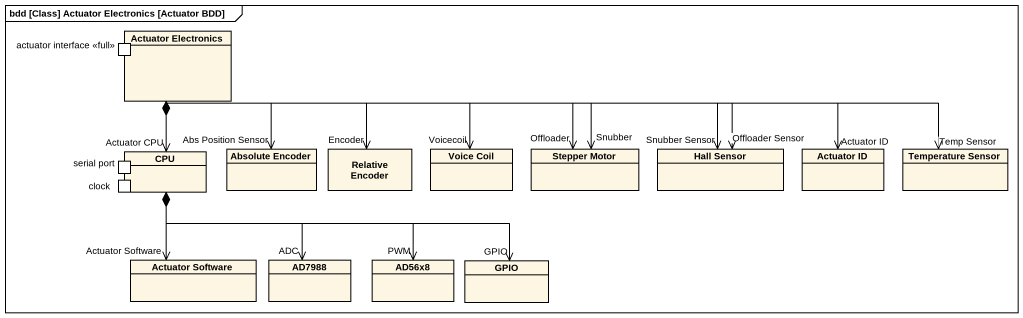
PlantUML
@startuml
mainframe bdd [Class] Actuator Electronics [Actuator BDD]
allowmixing
hide circle
hide empty members
rectangle "Actuator Electronics" as Actuator_Electronics {
  port "actuator interface <<full>>" as actuator_interface_full
}
class "Absolute Encoder" as Absolute_Encoder
class "Relative Encoder" as Relative_Encoder
class "Voice Coil" as Voice_Coil
class "Stepper Motor" as Stepper_Motor
class "Hall Sensor" as Hall_Sensor
class "Actuator ID" as Actuator_ID
class "Temperature Sensor" as Temperature_Sensor
rectangle CPU {
  port "serial port" as serial_port
  port clock
}
class "Actuator Software" as Actuator_Software
class AD7988
class AD56x8
class GPIO
Actuator_Electronics *--> "Abs Position Sensor" Absolute_Encoder
Actuator_Electronics *-right-> "Encoder" Relative_Encoder
Actuator_Electronics *-right-> "Voicecoil" Voice_Coil
Actuator_Electronics *-right-> "Offloader" Stepper_Motor
Actuator_Electronics *-right-> "Snubber" Stepper_Motor
Actuator_Electronics *-right-> "Snubber Sensor" Hall_Sensor
Actuator_Electronics *-right-> "Offloader Sensor" Hall_Sensor
Actuator_Electronics *-right-> "Actuator ID" Actuator_ID
Actuator_Electronics *-right-> "Temp Sensor" Temperature_Sensor
Actuator_Electronics *--> "Actuator CPU" CPU
CPU *--> "Actuator Software" Actuator_Software
CPU *--> "ADC" AD7988
CPU *-right-> "PWM" AD56x8
CPU *-right-> "GPIO" GPIO
@enduml
